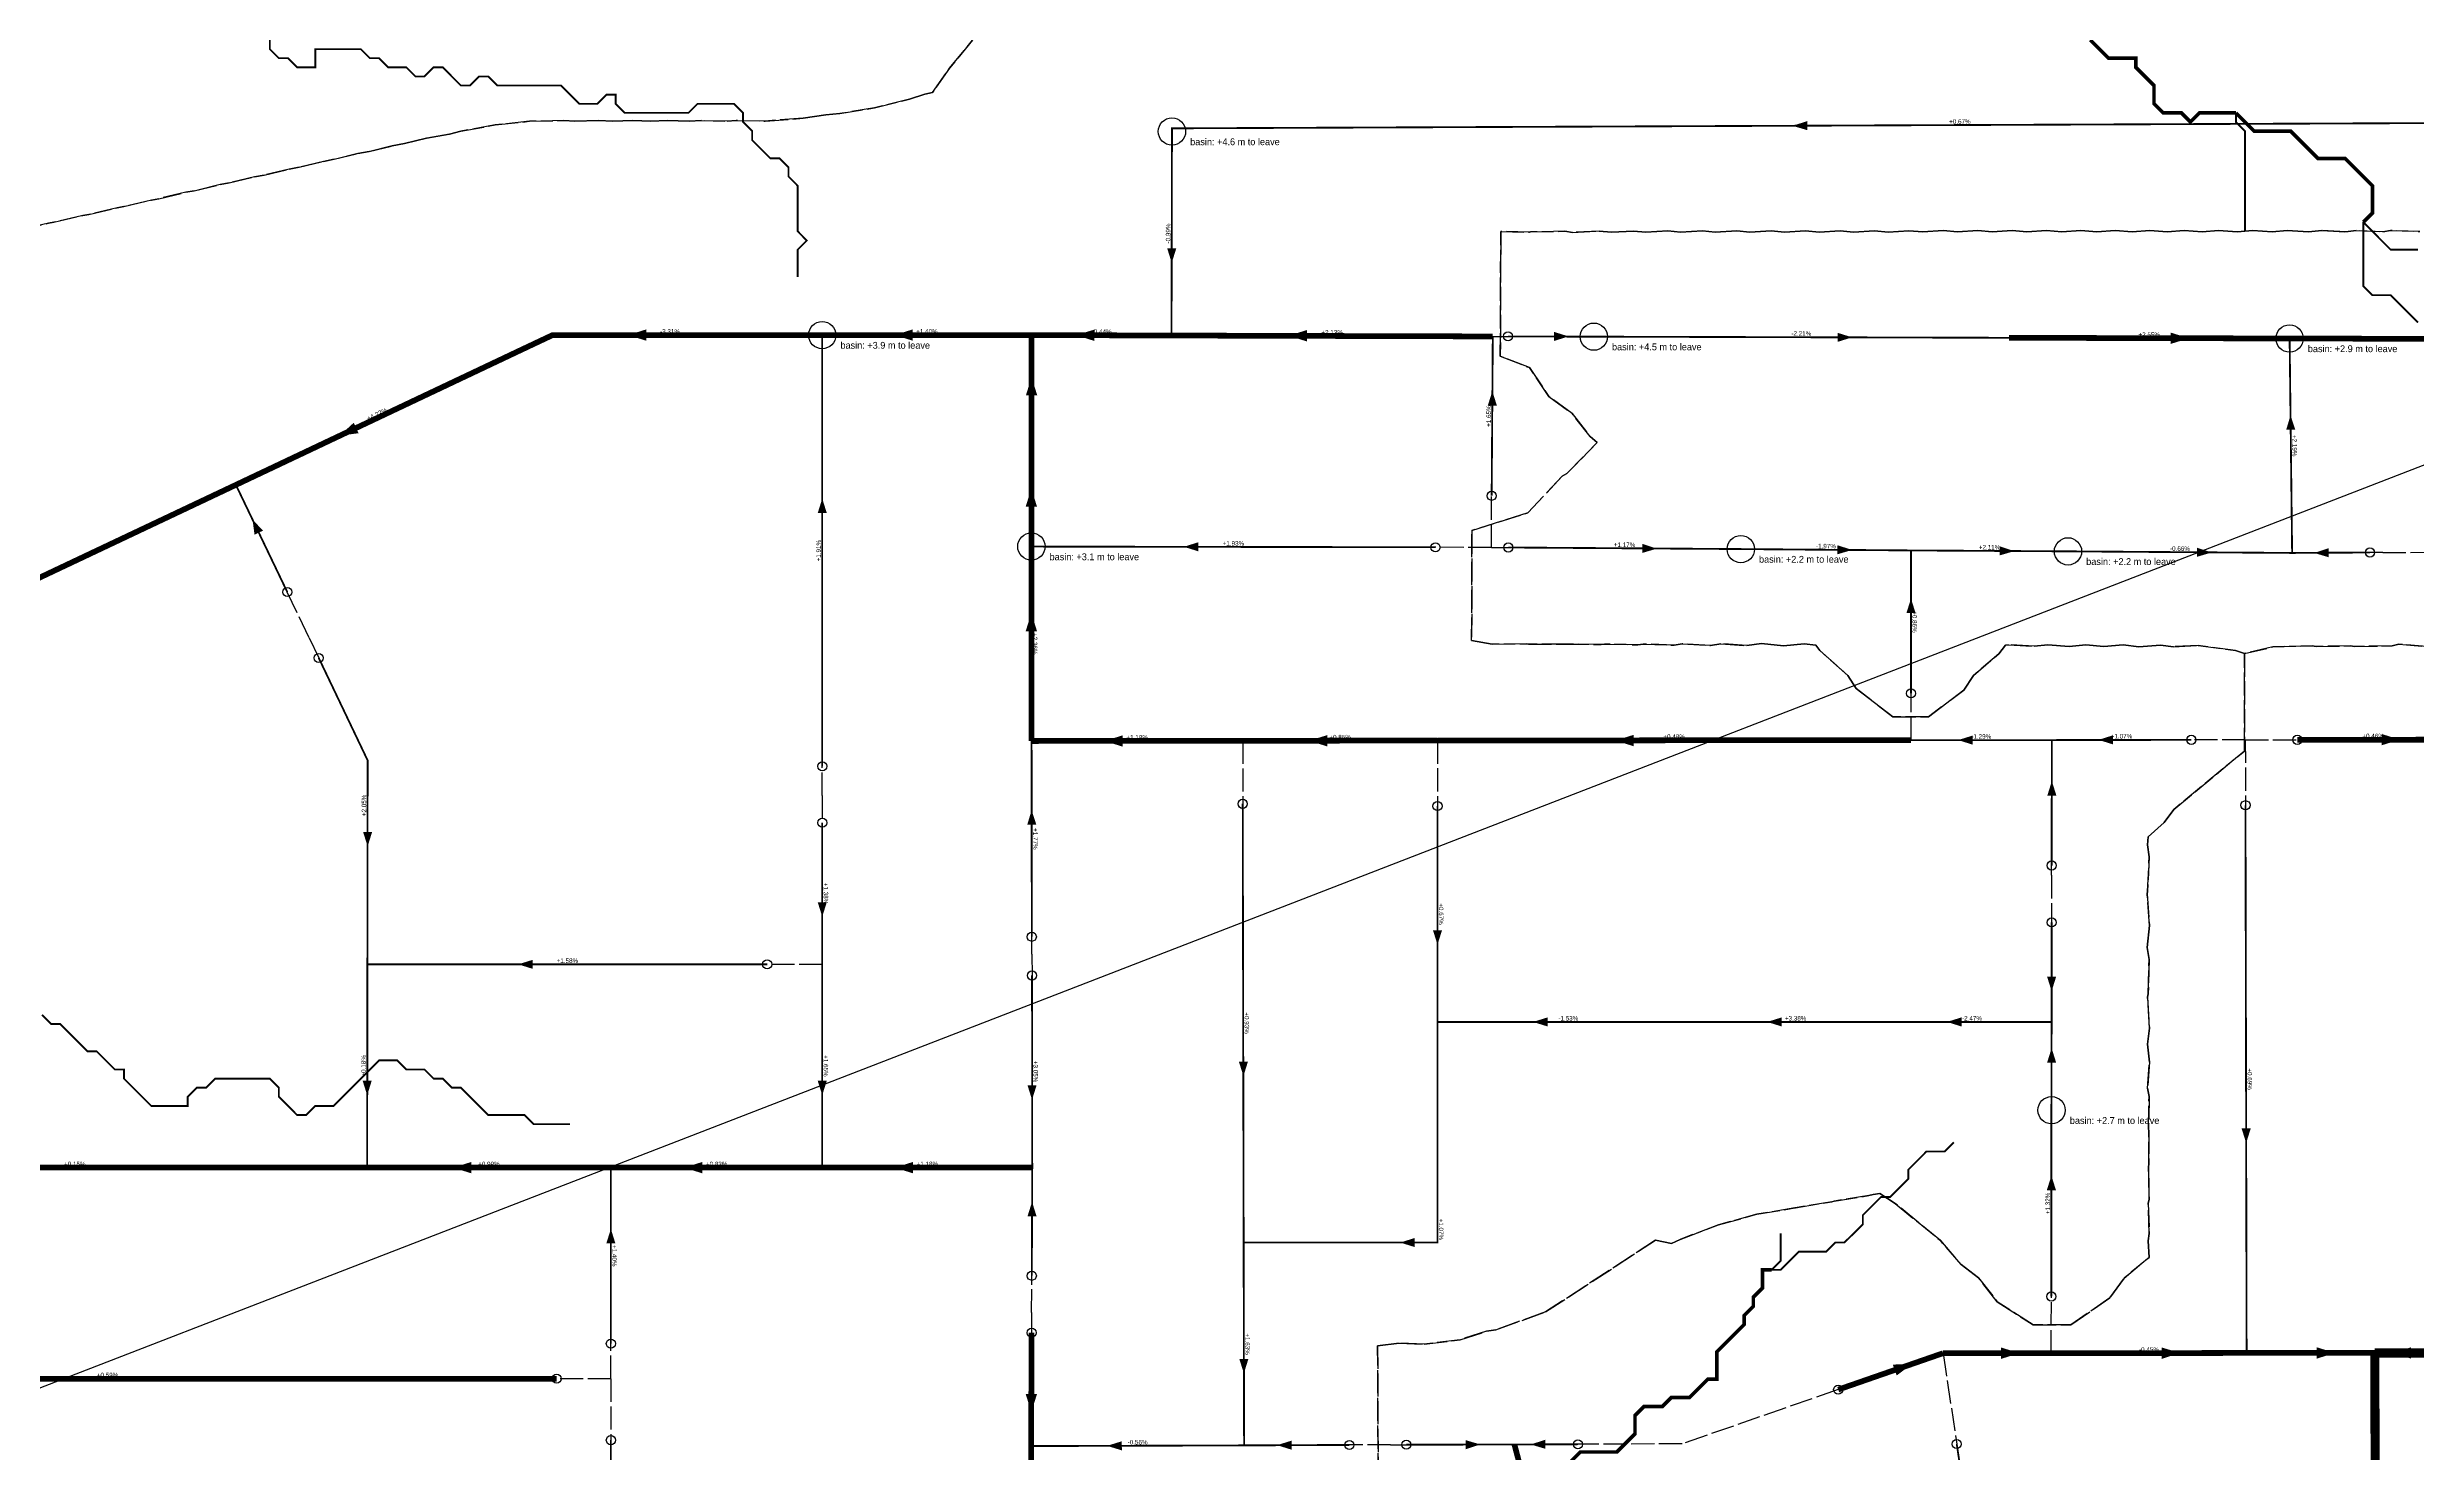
# Model space of a CAD drawing. Header units: metres. Extents: x 442821 to 452274, y 2561971 to 2571293.
# Drawn here: x 443845 to 444887, y 2565396 to 2566013 of the extents above; entities that cross this region are included whole.
import ezdxf
from ezdxf.enums import TextEntityAlignment as Align

# ---------------------------------------------------------------- set-up
doc = ezdxf.new("R2010")
doc.units = ezdxf.units.M
doc.header["$LTSCALE"] = 8
doc.linetypes.add('DASHDOT', pattern=[3.556, 2.54, -0.508, 0, -0.508])
doc.linetypes.add('DASHED', pattern=[1.524, 1.27, -0.254])
for name, color, linetype in [('A_ARROWS', 7, 'Continuous'), ('A_BASINS', 1, 'Continuous'), ('A_BRANCH', 7, 'Continuous'), ('A_BUILT_2006', 252, 'Continuous'), ('A_CATCHMENTS', 7, 'Continuous'), ('A_GRADIENT', 8, 'Continuous'), ('A_HEAD_GAP', 8, 'Continuous'), ('A_HEADS', 8, 'Continuous'), ('A_LATERAL', 7, 'Continuous'), ('A_STREAMS', 5, 'Continuous'), ('A_SUBMAIN', 7, 'Continuous')]:
    doc.layers.add(name, color=color, linetype=linetype)

msp = doc.modelspace()

# ---------------------------------------------------------------- linework, layer by layer
at = {"layer": 'A_ARROWS', "color": 2}
for points in [[(444612.4, 2565978.3), (444618.8, 2565980.4), (444618.8, 2565976.4)], [(444339.5, 2565918.1), (444337.5, 2565924.5), (444341.5, 2565924.5)], [(444100.6, 2565886.4), (444108.6, 2565888.9), (444108.6, 2565883.9)], [(444217.7, 2565886.4), (444225.7, 2565888.9), (444225.7, 2565883.9)], [(444297.5, 2565886.4), (444305.5, 2565888.8), (444305.5, 2565883.8)], [(444390.9, 2565886.1), (444398.9, 2565888.6), (444398.9, 2565883.6)], [(444277.9, 2565867.9), (444280.4, 2565859.9), (444275.4, 2565859.9)], [(444480.4, 2565861.8), (444482.4, 2565855.4), (444478.4, 2565855.4)], [(443973.8, 2565842.2), (443980, 2565847.9), (443982.1, 2565843.3)], [(444185.9, 2565814.6), (444187.9, 2565808.2), (444183.9, 2565808.2)], [(444277.8, 2565819), (444280.3, 2565811), (444275.3, 2565811)], [(443935.5, 2565805.4), (443940.1, 2565800.5), (443936.4, 2565798.7)], [(444344.8, 2565793.4), (444351.2, 2565795.4), (444351.2, 2565791.4)], [(444277.8, 2565764.3), (444280.3, 2565756.3), (444275.3, 2565756.3)], [(444310, 2565708.1), (444318, 2565710.6), (444318, 2565705.6)], [(444399.9, 2565708.2), (444407.9, 2565710.7), (444407.9, 2565705.7)], [(444534.5, 2565708.3), (444542.5, 2565710.8), (444542.5, 2565705.8)], [(444685.1, 2565708.5), (444691.5, 2565710.5), (444691.5, 2565706.5)], [(444746.8, 2565708.6), (444753.2, 2565710.6), (444753.2, 2565706.6)], [(444726.3, 2565690.5), (444728.3, 2565684.1), (444724.3, 2565684.1)], [(444277.9, 2565677.7), (444280, 2565671.3), (444276, 2565671.3)], [(443986.1, 2565661.8), (443984.1, 2565668.2), (443988.1, 2565668.2)], [(444185.9, 2565630.9), (444183.9, 2565637.3), (444187.9, 2565637.3)], [(444456.3, 2565618.6), (444454.3, 2565625), (444458.3, 2565625)], [(444052.3, 2565610), (444058.7, 2565612), (444058.7, 2565608)], [(444726.2, 2565598.2), (444724.2, 2565604.6), (444728.2, 2565604.6)], [(444498.3, 2565584.7), (444504.7, 2565586.7), (444504.7, 2565582.7)], [(444601.2, 2565584.7), (444607.6, 2565586.7), (444607.6, 2565582.7)], [(444680.2, 2565584.7), (444686.6, 2565586.7), (444686.6, 2565582.7)], [(444371, 2565560.9), (444369, 2565567.3), (444373, 2565567.3)], [(444726.2, 2565573.2), (444728.2, 2565566.8), (444724.2, 2565566.8)], [(443985.9, 2565552.5), (443983.9, 2565558.9), (443987.9, 2565558.9)], [(444185.9, 2565552.5), (444183.9, 2565558.9), (444187.9, 2565558.9)], [(444278.1, 2565550.5), (444276.1, 2565556.9), (444280.1, 2565556.9)], [(444023.7, 2565520.7), (444031.7, 2565523.2), (444031.7, 2565518.2)], [(444125.2, 2565520.7), (444133.2, 2565523.2), (444133.2, 2565518.2)], [(444217.8, 2565520.7), (444225.8, 2565523.2), (444225.8, 2565518.2)], [(444726.1, 2565517.2), (444728.1, 2565510.8), (444724.1, 2565510.8)], [(444278.1, 2565505.7), (444280.1, 2565499.3), (444276.1, 2565499.3)], [(444093, 2565493.8), (444095, 2565487.4), (444091, 2565487.4)], [(444439.9, 2565487.8), (444446.3, 2565489.8), (444446.3, 2565485.8)], [(444371.2, 2565430.3), (444369.2, 2565436.7), (444373.2, 2565436.7)], [(444277.8, 2565413.3), (444275.3, 2565421.3), (444280.3, 2565421.3)], [(444311.1, 2565398.5), (444317.5, 2565400.5), (444317.6, 2565396.5)], [(444385.8, 2565398.8), (444392.2, 2565400.8), (444392.2, 2565396.8)]]:
    msp.add_solid(points, dxfattribs=at)
at = {"layer": 'A_ARROWS', "color": 3}
for points in [[(444513.9, 2565885.8), (444507.5, 2565883.8), (444507.5, 2565887.8)], [(444638.5, 2565885.4), (444632.1, 2565883.4), (444632.1, 2565887.4)], [(444786.5, 2565885), (444778.5, 2565882.5), (444778.5, 2565887.5)], [(444831.2, 2565851.2), (444833.3, 2565844.8), (444829.3, 2565844.8)], [(444552.7, 2565792.6), (444546.3, 2565790.7), (444546.3, 2565794.7)], [(444638.5, 2565792), (444632, 2565790.1), (444632.1, 2565794.1)], [(444709.8, 2565791.5), (444703.3, 2565789.6), (444703.4, 2565793.6)], [(444796.5, 2565790.9), (444790.1, 2565789), (444790.1, 2565793)], [(444841.6, 2565790.7), (444848, 2565792.8), (444848, 2565788.8)], [(444664.4, 2565770.7), (444666.4, 2565764.3), (444662.4, 2565764.3)]]:
    msp.add_solid(points, dxfattribs=at)
at = {"layer": 'A_ARROWS', "color": 1}
for points in [[(444879.2, 2565708.7), (444871.2, 2565706.2), (444871.2, 2565711.2)], [(444811.7, 2565531.5), (444809.7, 2565537.9), (444813.7, 2565537.9)], [(444712, 2565439.2), (444704, 2565436.7), (444704, 2565441.7)], [(444782.6, 2565439.3), (444774.6, 2565436.7), (444774.6, 2565441.7)], [(444850.7, 2565439.3), (444842.7, 2565436.8), (444842.7, 2565441.8)], [(444876.2, 2565439.3), (444884.2, 2565441.8), (444884.2, 2565436.8)], [(444664.8, 2565434.4), (444658.1, 2565429.4), (444656.4, 2565434.2)], [(444475.1, 2565399.1), (444468.7, 2565397), (444468.7, 2565401)], [(444497.3, 2565399.1), (444503.7, 2565401.2), (444503.7, 2565397.2)]]:
    msp.add_solid(points, dxfattribs=at)
at = {"layer": 'A_BASINS', "color": 1}
for centre in [(444339.6, 2565975.8), (444185.9, 2565886.4), (444525, 2565885.7), (444830.8, 2565884.9), (444277.8, 2565793.5), (444589.6, 2565792.4), (444733.4, 2565791.4), (444726.2, 2565545.9)]:
    msp.add_circle(centre, 6, dxfattribs=at)
at = {"layer": 'A_BRANCH', "color": 2, "const_width": 0.8}
for points in [[(445033.6, 2565980.1), (444339.6, 2565977.2), (444339.6, 2565975.8)], [(444185.9, 2565697), (444185.9, 2565886.4)], [(444480.1, 2565815.8), (444480.6, 2565885.8)], [(443950.8, 2565773.5), (443928.2, 2565820.6)], [(444455.4, 2565793.2), (444277.8, 2565793.5)], [(444787.6, 2565708.6), (444726.3, 2565708.5)], [(444278, 2565622.1), (444277.9, 2565708.1)], [(444370.7, 2565680.5), (444371.1, 2565487.8)], [(444456.3, 2565679.5), (444456.3, 2565584.7)], [(444726.2, 2565628.4), (444726.2, 2565584.7)], [(444161.7, 2565610), (443986, 2565610)], [(444726.1, 2565464.1), (444726.1, 2565545.9)], [(444093, 2565443.4), (444093, 2565520.7)], [(444278, 2565473.2), (444278.2, 2565520.7)], [(444093, 2565401), (444093, 2565343.8)]]:
    msp.add_lwpolyline(points, dxfattribs=at)
at = {"layer": 'A_BRANCH', "color": 3, "const_width": 0.8}
for points in [[(444487.3, 2565885.8), (444525, 2565885.7)], [(444664.4, 2565729), (444664.4, 2565791.8)]]:
    msp.add_lwpolyline(points, dxfattribs=at)
at = {"layer": 'A_BRANCH', "color": 1, "const_width": 0.8}
for points in [[(444811.4, 2565679.9), (444811.9, 2565439.3)], [(444442.6, 2565399), (444490.1, 2565399.1)], [(444518, 2565399.2), (444490.1, 2565399.1)], [(444684.5, 2565399.3), (444692.8, 2565344)]]:
    msp.add_lwpolyline(points, dxfattribs=at)
at = {"layer": 'A_BUILT_2006', "color": 252}
msp.add_lwpolyline([(444422.4, 2563343.7), (444425.8, 2563359.7), (444354.3, 2563402.3), (444079.1, 2562950.6), (443944.5, 2563054.6), (443895.5, 2563534.9), (443894.2, 2564981.6), (443353.4, 2565026.3), (443356.8, 2565236.3), (445139.7, 2565926.1), (445353.1, 2566067)], dxfattribs=at)
at = {"layer": 'A_CATCHMENTS', "color": 3, "linetype": 'DASHED'}
for points in [[(444251.9, 2566015.9), (444241.8, 2566003.6), (444234.4, 2565993), (444231, 2565992.2), (444224.2, 2565990), (444208.9, 2565986.2), (444193.6, 2565983.7), (444187.5, 2565983.2), (444177.5, 2565981.6), (444160.8, 2565980.4), (444148, 2565980.6), (444144.1, 2565980.3), (444132.9, 2565980.6), (444127.4, 2565980.3), (444117.8, 2565980.6), (444110.6, 2565980.3), (444102.6, 2565980.6), (444093.9, 2565980.3), (444087.5, 2565980.6), (444077.2, 2565980.3), (444072.4, 2565980.6), (444057.3, 2565980.3), (444042.2, 2565978.7), (444027.1, 2565976), (444022.1, 2565974.7), (444012, 2565972.9), (444002.3, 2565970.5), (443996.9, 2565969.5), (443986.8, 2565967), (443981.8, 2565966.1), (443971.4, 2565963.6), (443966.7, 2565962.7), (443956, 2565960.1), (443951.6, 2565959.3), (443940.6, 2565956.7), (443936.4, 2565955.9), (443925.2, 2565953.2), (443921.3, 2565952.5), (443909.8, 2565949.7), (443906.2, 2565949.1), (443894.3, 2565946.3), (443891.1, 2565945.7), (443878.9, 2565942.8), (443876, 2565942.3), (443863.6, 2565939.4), (443860.9, 2565938.9), (443848.2, 2565936), (443845.8, 2565935.5), (443832.9, 2565932.5)], [(444892.5, 2565749.4), (444878.8, 2565750.6), (444875.8, 2565749.9), (444859.2, 2565749.6), (444857.7, 2565749.9), (444842.5, 2565749.6), (444840.7, 2565749.9), (444823.4, 2565749.4), (444810.9, 2565746.5), (444807, 2565747.8), (444790.6, 2565750.1), (444779.8, 2565749.5), (444774.1, 2565750.2), (444764.5, 2565749.5), (444757.7, 2565750.3), (444749.2, 2565749.6), (444741.3, 2565750.3), (444733.9, 2565749.6), (444724.5, 2565750.4), (444718.5, 2565749.7), (444707.2, 2565750.4), (444706, 2565750.2), (444703, 2565746.4), (444691.8, 2565736.9), (444687.6, 2565730.4), (444672.1, 2565718.7), (444656.4, 2565718.7), (444640.3, 2565731.2), (444636.7, 2565736.9), (444624.3, 2565747.8), (444622.5, 2565750.2), (444617.4, 2565750.8), (444608.3, 2565749.9), (444598.7, 2565750.9), (444592.3, 2565750), (444592.3, 2565750), (444580.8, 2565750.8), (444576.3, 2565750.1), (444563.8, 2565750.8), (444560.3, 2565750.2), (444546.7, 2565750.7), (444544.3, 2565750.3), (444529.7, 2565750.7), (444528.3, 2565750.5), (444512.6, 2565750.7), (444512.3, 2565750.6), (444496.3, 2565750.6), (444495.6, 2565750.8), (444480.3, 2565750.6), (444471.3, 2565752.2), (444471.4, 2565800.5), (444496, 2565808.3), (444511.1, 2565824.4), (444513.2, 2565825.6), (444526.5, 2565839.2), (444523.4, 2565841.8), (444515.5, 2565851.9), (444505.3, 2565859.4), (444496.7, 2565872.1), (444483.9, 2565877.1), (444484.1, 2565931.9), (444496.8, 2565931.6), (444497.1, 2565931.7), (444512.3, 2565932), (444515.7, 2565931.5), (444527.4, 2565932.1), (444532.7, 2565931.6), (444542.5, 2565932.1), (444547.9, 2565931.6), (444557.6, 2565932.2), (444563.1, 2565931.6), (444572.7, 2565932.2), (444578.3, 2565931.6), (444587.9, 2565932.2), (444593.5, 2565931.6), (444603, 2565932.2), (444608.8, 2565931.6), (444618.1, 2565932.2), (444624, 2565931.6), (444633.2, 2565932.2), (444639.2, 2565931.6), (444648.3, 2565932.2), (444654.4, 2565931.6), (444663.4, 2565932.2), (444669.6, 2565931.7), (444678.6, 2565932.3), (444684.8, 2565931.7), (444693.7, 2565932.3), (444700, 2565931.7), (444708.8, 2565932.3), (444715.3, 2565931.7), (444723.9, 2565932.3), (444730.7, 2565931.7), (444739, 2565932.3), (444746.1, 2565931.7), (444754.1, 2565932.3), (444761.6, 2565931.7), (444769.3, 2565932.3), (444777, 2565931.7), (444784.4, 2565932.3), (444792.4, 2565931.7), (444799.5, 2565932.3), (444807.8, 2565931.7), (444814.6, 2565932.3), (444823.2, 2565931.7), (444829.7, 2565932.4), (444839.1, 2565931.7), (444844.9, 2565932.3), (444855.4, 2565931.8), (444860, 2565932.3), (444871.7, 2565931.8), (444875.1, 2565932.3), (444888, 2565931.9)]]:
    msp.add_lwpolyline(points, dxfattribs=at)
at = {"layer": 'A_CATCHMENTS', "color": 2, "linetype": 'DASHED'}
for points in [[(443832.9, 2565932.5), (443845.8, 2565935.5), (443848.2, 2565936), (443860.9, 2565938.9), (443863.6, 2565939.4), (443876, 2565942.3), (443878.9, 2565942.8), (443891.1, 2565945.7), (443894.3, 2565946.3), (443906.2, 2565949.1), (443909.8, 2565949.7), (443921.3, 2565952.5), (443925.2, 2565953.2), (443936.4, 2565955.9), (443940.6, 2565956.7), (443951.6, 2565959.3), (443956, 2565960.1), (443966.7, 2565962.7), (443971.4, 2565963.6), (443981.8, 2565966.1), (443986.8, 2565967), (443996.9, 2565969.5), (444002.3, 2565970.5), (444012, 2565972.9), (444022.1, 2565974.7), (444027.1, 2565976), (444042.2, 2565978.7), (444057.3, 2565980.3), (444072.4, 2565980.6), (444077.2, 2565980.3), (444087.5, 2565980.6), (444093.9, 2565980.3), (444102.6, 2565980.6), (444110.6, 2565980.3), (444117.8, 2565980.6), (444127.4, 2565980.3), (444132.9, 2565980.6), (444144.1, 2565980.3), (444148, 2565980.6), (444160.8, 2565980.4), (444177.5, 2565981.6), (444187.5, 2565983.2), (444193.6, 2565983.7), (444208.9, 2565986.2), (444224.2, 2565990), (444231, 2565992.2), (444234.4, 2565993), (444241.8, 2566003.6), (444251.9, 2566015.9)], [(444888, 2565931.9), (444875.1, 2565932.3), (444871.7, 2565931.8), (444860, 2565932.3), (444855.4, 2565931.8), (444844.9, 2565932.3), (444839.1, 2565931.7), (444829.7, 2565932.4), (444823.2, 2565931.7), (444814.6, 2565932.3), (444807.8, 2565931.7), (444799.5, 2565932.3), (444792.4, 2565931.7), (444784.4, 2565932.3), (444777, 2565931.7), (444769.3, 2565932.3), (444761.6, 2565931.7), (444754.1, 2565932.3), (444746.1, 2565931.7), (444739, 2565932.3), (444730.7, 2565931.7), (444723.9, 2565932.3), (444715.3, 2565931.7), (444708.8, 2565932.3), (444700, 2565931.7), (444693.7, 2565932.3), (444684.8, 2565931.7), (444678.6, 2565932.3), (444669.6, 2565931.7), (444663.4, 2565932.2), (444654.4, 2565931.6), (444648.3, 2565932.2), (444639.2, 2565931.6), (444633.2, 2565932.2), (444624, 2565931.6), (444618.1, 2565932.2), (444608.8, 2565931.6), (444603, 2565932.2), (444593.5, 2565931.6), (444587.9, 2565932.2), (444578.3, 2565931.6), (444572.7, 2565932.2), (444563.1, 2565931.6), (444557.6, 2565932.2), (444547.9, 2565931.6), (444542.5, 2565932.1), (444532.7, 2565931.6), (444527.4, 2565932.1), (444515.7, 2565931.5), (444512.3, 2565932), (444497.1, 2565931.7), (444496.8, 2565931.6), (444484.1, 2565931.9), (444483.9, 2565877.1), (444496.7, 2565872.1), (444505.3, 2565859.4), (444515.5, 2565851.9), (444523.4, 2565841.8), (444526.5, 2565839.2), (444513.2, 2565825.6), (444511.1, 2565824.4), (444496, 2565808.3), (444471.4, 2565800.5), (444471.3, 2565752.2), (444480.3, 2565750.6), (444495.6, 2565750.8), (444496.3, 2565750.6), (444512.3, 2565750.6), (444512.6, 2565750.7), (444528.3, 2565750.5), (444529.7, 2565750.7), (444544.3, 2565750.3), (444546.7, 2565750.7), (444560.3, 2565750.2), (444563.8, 2565750.8), (444576.3, 2565750.1), (444580.8, 2565750.8), (444592.3, 2565750), (444598.7, 2565750.9), (444608.3, 2565749.9), (444617.4, 2565750.8), (444622.5, 2565750.2), (444624.3, 2565747.8), (444636.7, 2565736.9), (444640.3, 2565731.2), (444656.4, 2565718.7), (444672.1, 2565718.7), (444687.6, 2565730.4), (444691.8, 2565736.9), (444703, 2565746.4), (444706, 2565750.2), (444707.2, 2565750.4), (444718.5, 2565749.7), (444724.5, 2565750.4), (444733.9, 2565749.6), (444741.3, 2565750.3), (444749.2, 2565749.6), (444757.7, 2565750.3), (444764.5, 2565749.5), (444774.1, 2565750.2), (444779.8, 2565749.5), (444790.6, 2565750.1), (444807, 2565747.8), (444810.9, 2565746.5), (444810.9, 2565703.7), (444779.9, 2565678), (444775.7, 2565672.3), (444768.6, 2565666), (444768.4, 2565662.5), (444769.1, 2565657.2), (444768.4, 2565642.2), (444768.2, 2565640.8), (444769.2, 2565627.1), (444768.2, 2565617.4), (444769, 2565612.1), (444768.7, 2565597.1), (444768.4, 2565595.6), (444769.2, 2565582), (444768.3, 2565574.9), (444769.2, 2565567), (444768.4, 2565555.6), (444769, 2565552), (444768.8, 2565537.7), (444768.9, 2565536.9), (444768.9, 2565521.9), (444768.8, 2565521.3), (444769, 2565506.8), (444768.7, 2565504.9), (444769.1, 2565491.8), (444768.7, 2565488.6), (444769, 2565481.3), (444769, 2565481.3), (444758.1, 2565472.2), (444751.8, 2565463.5), (444734.6, 2565451.6), (444718.1, 2565451.6), (444702.3, 2565461.8), (444694, 2565472.3), (444686.4, 2565478.1), (444677.3, 2565488.7), (444657.4, 2565505), (444650.7, 2565509.4), (444647.7, 2565508.9), (444645.9, 2565508.4), (444630.7, 2565506), (444629.6, 2565505.7), (444613.7, 2565503.1), (444613.4, 2565503), (444596.7, 2565500.2), (444579.8, 2565495.6), (444563, 2565489.2), (444559.2, 2565487.4), (444552.1, 2565488.8), (444503.8, 2565457.3), (444482, 2565449.5), (444477.9, 2565448.8), (444466.2, 2565445.1), (444450.4, 2565443.1), (444439.4, 2565443.6), (444430, 2565442.5), (444430.4, 2565336.3)]]:
    msp.add_lwpolyline(points, dxfattribs=at)
at = {"layer": 'A_CATCHMENTS', "color": 1, "linetype": 'DASHED'}
msp.add_lwpolyline([(444430.4, 2565336.3), (444430, 2565442.5), (444439.4, 2565443.6), (444450.4, 2565443.1), (444466.2, 2565445.1), (444477.9, 2565448.8), (444482, 2565449.5), (444503.8, 2565457.3), (444552.1, 2565488.8), (444559.2, 2565487.4), (444563, 2565489.2), (444579.8, 2565495.6), (444596.7, 2565500.2), (444613.4, 2565503), (444613.7, 2565503.1), (444629.6, 2565505.7), (444630.7, 2565506), (444645.9, 2565508.4), (444647.7, 2565508.9), (444650.7, 2565509.4), (444657.4, 2565505), (444677.3, 2565488.7), (444686.4, 2565478.1), (444694, 2565472.3), (444702.3, 2565461.8), (444718.1, 2565451.6), (444734.6, 2565451.6), (444751.8, 2565463.5), (444758.1, 2565472.2), (444769, 2565481.3), (444769, 2565481.3), (444768.7, 2565488.6), (444769.1, 2565491.8), (444768.7, 2565504.9), (444769, 2565506.8), (444768.8, 2565521.3), (444768.9, 2565521.9), (444768.9, 2565536.9), (444768.8, 2565537.7), (444769, 2565552), (444768.4, 2565555.6), (444769.2, 2565567), (444768.3, 2565574.9), (444769.2, 2565582), (444768.4, 2565595.6), (444768.7, 2565597.1), (444769, 2565612.1), (444768.2, 2565617.4), (444769.2, 2565627.1), (444768.2, 2565640.8), (444768.4, 2565642.2), (444769.1, 2565657.2), (444768.4, 2565662.5), (444768.6, 2565666), (444775.7, 2565672.3), (444779.9, 2565678), (444810.9, 2565703.7), (444810.9, 2565746.5), (444823.4, 2565749.4), (444840.7, 2565749.9), (444842.5, 2565749.6), (444857.7, 2565749.9), (444859.2, 2565749.6), (444875.8, 2565749.9), (444878.8, 2565750.6), (444892.5, 2565749.4)], dxfattribs=at)
at = {"layer": 'A_HEAD_GAP', "color": 8, "linetype": 'DASHED'}
for points in [[(444480.6, 2565885.8), (444487.3, 2565885.8)], [(444480, 2565793.1), (444480.1, 2565815.8)], [(444480, 2565793.1), (444455.4, 2565793.2)], [(444480, 2565793.1), (444487.4, 2565793.1)], [(444871.7, 2565790.9), (444866.1, 2565790.9)], [(444871.7, 2565790.9), (444891.1, 2565791)], [(443960.4, 2565753.4), (443950.8, 2565773.5)], [(443960.4, 2565753.4), (443964.6, 2565744.6)], [(444664.4, 2565708.5), (444664.4, 2565729)], [(444370.7, 2565708.2), (444370.7, 2565680.5)], [(444456.3, 2565708.3), (444456.3, 2565679.5)], [(444811.3, 2565708.6), (444787.6, 2565708.6)], [(444811.3, 2565708.6), (444811.4, 2565679.9)], [(444811.3, 2565708.6), (444834.2, 2565708.6)], [(444185.9, 2565684.1), (444185.9, 2565697)], [(444185.9, 2565684.1), (444185.9, 2565672.2)], [(444726.2, 2565649.1), (444726.2, 2565653.4)], [(444726.2, 2565649.1), (444726.2, 2565628.4)], [(444278, 2565614.4), (444278, 2565622.1)], [(444185.9, 2565610), (444161.7, 2565610)], [(444278, 2565614.4), (444278.1, 2565605.1)], [(444277.9, 2565457.1), (444278, 2565473.2)], [(444726, 2565439.2), (444726.1, 2565464.1)], [(444277.9, 2565457.1), (444277.9, 2565448.2)], [(444093, 2565428), (444093, 2565443.4)], [(444678.5, 2565439.2), (444684.5, 2565399.3)], [(444093, 2565428), (444069.2, 2565428)], [(444093, 2565428), (444093, 2565401)], [(444632.4, 2565423.2), (444563.8, 2565399.4), (444518, 2565399.2)], [(444435.7, 2565398.9), (444417.6, 2565398.9)], [(444435.7, 2565398.9), (444442.6, 2565399)]]:
    msp.add_lwpolyline(points, dxfattribs=at)
at = {"layer": 'A_HEADS', "color": 3}
for centre in [(444487.3, 2565885.8), (444487.4, 2565793.1), (444866.1, 2565790.9), (444664.4, 2565729)]:
    msp.add_circle(centre, 2, dxfattribs=at)
at = {"layer": 'A_HEADS', "color": 2}
for centre in [(444480.1, 2565815.8), (444455.4, 2565793.2), (443950.8, 2565773.5), (443964.6, 2565744.6), (444787.6, 2565708.6), (444185.9, 2565697), (444370.7, 2565680.5), (444456.3, 2565679.5), (444185.9, 2565672.2), (444726.2, 2565653.4), (444726.2, 2565628.4), (444278, 2565622.1), (444161.7, 2565610), (444278.1, 2565605.1), (444278, 2565473.2), (444726.1, 2565464.1), (444277.9, 2565448.2), (444093, 2565443.4), (444069.2, 2565428), (444093, 2565401), (444417.6, 2565398.9)]:
    msp.add_circle(centre, 2, dxfattribs=at)
at = {"layer": 'A_HEADS', "color": 1}
for centre in [(444834.2, 2565708.6), (444811.4, 2565679.9), (444632.4, 2565423.2), (444442.6, 2565399), (444518, 2565399.2), (444684.5, 2565399.3)]:
    msp.add_circle(centre, 2, dxfattribs=at)
at = {"layer": 'A_LATERAL', "color": 2, "linetype": 'DASHDOT', "const_width": 0.8}
for points in [[(444339.6, 2565975.8), (444339.4, 2565886.2)], [(444726.3, 2565708.5), (444664.4, 2565708.5)], [(444571.3, 2565584.7), (444456.3, 2565584.7)], [(444726.2, 2565584.7), (444656.2, 2565584.7)], [(444726.1, 2565545.9), (444726.2, 2565584.7)], [(444371.3, 2565398.7), (444277.7, 2565398.4)]]:
    msp.add_lwpolyline(points, dxfattribs=at)
at = {"layer": 'A_LATERAL', "color": 3, "linetype": 'DASHDOT', "const_width": 0.8}
for points in [[(444525, 2565885.7), (444707.5, 2565885.2)], [(444589.6, 2565792.4), (444664.4, 2565791.8)], [(444733.4, 2565791.4), (444831.9, 2565790.7)]]:
    msp.add_lwpolyline(points, dxfattribs=at)
at = {"layer": 'A_LATERAL', "color": 3, "const_width": 0.8}
for points in [[(444831.9, 2565790.7), (444830.8, 2565884.9)], [(444487.4, 2565793.1), (444589.6, 2565792.4)], [(444664.4, 2565791.8), (444733.4, 2565791.4)], [(444866.1, 2565790.9), (444831.9, 2565790.7)]]:
    msp.add_lwpolyline(points, dxfattribs=at)
at = {"layer": 'A_LATERAL', "color": 2, "const_width": 0.8}
for points in [[(443964.6, 2565744.6), (443986.1, 2565699.6), (443986, 2565610)], [(444726.2, 2565653.4), (444726.3, 2565708.5)], [(444185.9, 2565672.2), (444185.9, 2565610)], [(444185.9, 2565610), (444185.9, 2565520.7)], [(444278.1, 2565605.1), (444278.2, 2565520.7)], [(444456.3, 2565584.7), (444456.3, 2565487.8), (444371.1, 2565487.8)], [(444656.2, 2565584.7), (444571.3, 2565584.7)], [(444371.1, 2565487.8), (444371.3, 2565398.7)], [(444417.6, 2565398.9), (444371.3, 2565398.7)]]:
    msp.add_lwpolyline(points, dxfattribs=at)
at = {"layer": 'A_LATERAL', "color": 2, "linetype": 'DASHED', "const_width": 0.8}
msp.add_lwpolyline([(443986, 2565610), (443985.9, 2565520.7)], dxfattribs=at)
at = {"layer": 'A_STREAMS', "color": 5}
for points, const_width in [([(444175.1, 2565911.9), (444175.1, 2565915.9), (444175.1, 2565919.9), (444175.1, 2565923.9), (444179.1, 2565927.9), (444175.1, 2565932), (444175.1, 2565936), (444175.1, 2565940), (444175.1, 2565944), (444175.1, 2565948), (444175.1, 2565952), (444171.1, 2565956), (444171.1, 2565960), (444167.1, 2565964), (444163.1, 2565964), (444159.1, 2565968), (444155.1, 2565972), (444155.1, 2565976), (444151.1, 2565980), (444151.1, 2565984), (444147.1, 2565988), (444143.1, 2565988), (444139.1, 2565988), (444135.1, 2565988), (444131.1, 2565988), (444127.1, 2565984), (444123.1, 2565984), (444119.1, 2565984), (444115.1, 2565984), (444111.1, 2565984), (444107.1, 2565984), (444103.1, 2565984), (444099.1, 2565984), (444095.1, 2565988), (444095.1, 2565992), (444091.1, 2565992), (444087.1, 2565988), (444083.1, 2565988), (444079.1, 2565988), (444075.1, 2565992), (444071.1, 2565996), (444067.1, 2565996), (444063.1, 2565996), (444059.1, 2565996), (444055.1, 2565996), (444051.1, 2565996), (444047.1, 2565996), (444043.1, 2565996), (444039.1, 2566000), (444035.1, 2566000), (444031.1, 2565996), (444027.1, 2565996), (444023.1, 2566000), (444019.1, 2566004), (444015.1, 2566004), (444011.1, 2566000), (444007.1, 2566000), (444003.1, 2566004), (443999.1, 2566004), (443995.1, 2566004), (443991.1, 2566008), (443987.1, 2566008), (443983.1, 2566012), (443979.1, 2566012), (443975.1, 2566012), (443971.1, 2566012), (443967.1, 2566012), (443963.1, 2566012), (443963.1, 2566008), (443963.1, 2566004), (443959.1, 2566004), (443955.1, 2566004), (443951.1, 2566008), (443947.1, 2566008), (443943.1, 2566012), (443943.1, 2566016)], 0.8), ([(444807.2, 2565984), (444803.2, 2565984), (444799.2, 2565984), (444795.2, 2565984), (444791.2, 2565984), (444787.2, 2565980), (444783.2, 2565984), (444779.2, 2565984), (444775.2, 2565984), (444771.2, 2565988), (444771.2, 2565992), (444771.2, 2565996), (444767.2, 2566000), (444763.2, 2566004), (444763.2, 2566008), (444759.2, 2566008), (444755.2, 2566008), (444751.2, 2566008), (444747.2, 2566012), (444743.2, 2566016)], 1.6), ([(444863.2, 2565936), (444867.2, 2565940), (444867.2, 2565944), (444867.2, 2565948), (444867.2, 2565952), (444863.2, 2565956), (444859.2, 2565960), (444855.2, 2565964), (444851.2, 2565964), (444847.2, 2565964), (444843.2, 2565964), (444839.2, 2565968), (444835.2, 2565972), (444831.2, 2565976), (444827.2, 2565976), (444823.2, 2565976), (444819.2, 2565976), (444815.2, 2565976), (444811.2, 2565980), (444807.2, 2565984)], 1.6), ([(444811.2, 2565932), (444811.2, 2565936), (444811.2, 2565940), (444811.2, 2565944), (444811.2, 2565948), (444811.2, 2565952), (444811.2, 2565956), (444811.2, 2565960), (444811.2, 2565964), (444811.2, 2565968), (444811.2, 2565972), (444811.2, 2565976), (444807.2, 2565980), (444807.2, 2565984)], 0.8), ([(444887.2, 2565891.9), (444883.2, 2565895.9), (444879.2, 2565899.9), (444875.2, 2565903.9), (444871.2, 2565903.9), (444867.2, 2565903.9), (444863.2, 2565907.9), (444863.2, 2565911.9), (444863.2, 2565915.9), (444863.2, 2565919.9), (444863.2, 2565923.9), (444863.2, 2565927.9), (444863.2, 2565932), (444863.2, 2565936)], 0.8), ([(444887.2, 2565923.9), (444883.2, 2565923.9), (444879.2, 2565923.9), (444875.2, 2565923.9), (444871.2, 2565927.9), (444867.2, 2565932), (444863.2, 2565936)], 0.8), ([(444075.1, 2565539.8), (444071.1, 2565539.8), (444067.1, 2565539.8), (444063.1, 2565539.8), (444059.1, 2565539.8), (444055.1, 2565543.8), (444051.1, 2565543.8), (444047.1, 2565543.8), (444043.1, 2565543.8), (444039.1, 2565543.8), (444035.1, 2565547.8), (444031.1, 2565551.8), (444027.1, 2565555.8), (444023.1, 2565555.8), (444019.1, 2565559.8), (444015.1, 2565559.8), (444011.1, 2565563.8), (444007.1, 2565563.8), (444003.1, 2565563.8), (443999.1, 2565567.8), (443995.1, 2565567.8), (443991.1, 2565567.8), (443987.1, 2565563.8), (443983.1, 2565559.8), (443979.1, 2565555.8), (443975.1, 2565551.8), (443971.1, 2565547.8), (443967.1, 2565547.8), (443963.1, 2565547.8), (443959.1, 2565543.8), (443955.1, 2565543.8), (443951.1, 2565547.8), (443947.1, 2565551.8), (443947.1, 2565555.8), (443943.1, 2565559.8), (443939.1, 2565559.8), (443935.1, 2565559.8), (443931.1, 2565559.8), (443927.1, 2565559.8), (443923.1, 2565559.8), (443919.1, 2565559.8), (443915.1, 2565555.8), (443911, 2565555.8), (443907, 2565551.8), (443907, 2565547.8), (443903, 2565547.8), (443899, 2565547.8), (443895, 2565547.8), (443891, 2565547.8), (443887, 2565551.8), (443883, 2565555.8), (443879, 2565559.8), (443879, 2565563.8), (443875, 2565563.8), (443871, 2565567.8), (443867, 2565571.8), (443863, 2565571.8), (443859, 2565575.8), (443855, 2565579.8), (443851, 2565583.8), (443847, 2565583.8), (443843, 2565587.8)], 0.8), ([(444683.2, 2565531.8), (444679.2, 2565527.8), (444675.2, 2565527.8), (444671.2, 2565527.8), (444667.2, 2565523.8), (444663.2, 2565519.8), (444663.2, 2565515.8), (444659.2, 2565511.8), (444655.2, 2565507.8), (444651.2, 2565507.8), (444647.2, 2565503.8), (444643.2, 2565499.8), (444643.2, 2565495.8), (444639.2, 2565491.8), (444635.1, 2565487.8), (444631.1, 2565487.8), (444627.1, 2565483.8), (444623.1, 2565483.8), (444619.1, 2565483.8), (444615.1, 2565483.8), (444611.1, 2565479.8), (444607.1, 2565475.8), (444603.1, 2565475.8)], 0.8), ([(444607.1, 2565491.8), (444607.1, 2565487.8), (444607.1, 2565483.8), (444607.1, 2565479.8), (444603.1, 2565475.8)], 0.8), ([(444603.1, 2565475.8), (444599.1, 2565475.8), (444599.1, 2565471.8), (444599.1, 2565467.8), (444595.1, 2565463.8), (444595.1, 2565459.8), (444591.1, 2565455.8), (444591.1, 2565451.8), (444587.1, 2565447.8), (444583.1, 2565443.8), (444579.1, 2565439.8), (444579.1, 2565435.8), (444579.1, 2565431.8), (444579.1, 2565427.8), (444575.1, 2565427.8), (444571.1, 2565423.8), (444567.1, 2565419.8), (444563.1, 2565419.8), (444559.1, 2565419.8), (444555.1, 2565415.8), (444551.1, 2565415.8), (444547.1, 2565415.8), (444543.1, 2565411.8), (444543.1, 2565407.8), (444543.1, 2565403.8), (444539.1, 2565399.8), (444535.1, 2565395.8), (444531.1, 2565395.8), (444527.1, 2565395.8), (444523.1, 2565395.8), (444519.1, 2565395.8), (444515.1, 2565391.8)], 1.6)]:
    msp.add_lwpolyline(points, dxfattribs=dict(at, const_width=const_width))
at = {"layer": 'A_SUBMAIN', "color": 2, "linetype": 'DASHDOT', "const_width": 2.5}
for points in [[(444185.9, 2565886.4), (444067.4, 2565886.4), (444053.6, 2565879.9)], [(444339.4, 2565886.2), (444277.9, 2565886.4)], [(444277.8, 2565793.5), (444277.8, 2565827.7)]]:
    msp.add_lwpolyline(points, dxfattribs=at)
at = {"layer": 'A_SUBMAIN', "color": 2, "const_width": 2.5}
for points in [[(444277.9, 2565886.4), (444185.9, 2565886.4)], [(444277.8, 2565827.7), (444277.9, 2565886.4)], [(444480.6, 2565885.8), (444339.4, 2565886.2)], [(444053.6, 2565879.9), (443928.2, 2565820.6)], [(444277.9, 2565708.1), (444277.8, 2565793.5)], [(444370.7, 2565708.2), (444277.9, 2565708.1)], [(444456.3, 2565708.3), (444370.7, 2565708.2)], [(444093, 2565520.7), (443985.9, 2565520.7)], [(444185.9, 2565520.7), (444093, 2565520.7)], [(444278.2, 2565520.7), (444185.9, 2565520.7)], [(444277.9, 2565448.2), (444277.7, 2565398.4)], [(444069.2, 2565428), (443674.5, 2565428)], [(444277.7, 2565398.4), (444277.6, 2565343.6)]]:
    msp.add_lwpolyline(points, dxfattribs=at)
at = {"layer": 'A_SUBMAIN', "color": 3, "const_width": 2.5}
msp.add_lwpolyline([(444707.5, 2565885.2), (444830.8, 2565884.9)], dxfattribs=at)
at = {"layer": 'A_SUBMAIN', "color": 3, "linetype": 'DASHDOT', "const_width": 2.5}
msp.add_lwpolyline([(444830.8, 2565884.9), (444977.7, 2565884.5)], dxfattribs=at)
at = {"layer": 'A_SUBMAIN', "color": 2, "linetype": 'DASHED', "const_width": 2.5}
for points in [[(443928.2, 2565820.6), (443729, 2565726.5), (443729, 2565609.7)], [(444664.4, 2565708.5), (444456.3, 2565708.3)], [(443985.9, 2565520.7), (443729, 2565520.7)]]:
    msp.add_lwpolyline(points, dxfattribs=at)
at = {"layer": 'A_SUBMAIN', "color": 1, "linetype": 'DASHED', "const_width": 2.5}
for points in [[(444834.2, 2565708.6), (444900.8, 2565708.7)], [(444678.5, 2565439.2), (444726, 2565439.2)], [(444490.1, 2565399.1), (444523.4, 2565273)]]:
    msp.add_lwpolyline(points, dxfattribs=at)
at = {"layer": 'A_SUBMAIN', "color": 1, "const_width": 2.5}
msp.add_lwpolyline([(444632.4, 2565423.2), (444678.5, 2565439.2)], dxfattribs=at)
at = {"layer": 'A_SUBMAIN', "color": 1, "linetype": 'DASHDOT', "const_width": 2.5}
for points in [[(444726, 2565439.2), (444811.9, 2565439.3)], [(444811.9, 2565439.3), (444868.2, 2565439.3)]]:
    msp.add_lwpolyline(points, dxfattribs=at)
at = {"layer": 'A_TRUNK', "color": 1, "const_width": 4}
for points in [[(444900.6, 2565439.3), (444868.2, 2565439.3)], [(444868.2, 2565439.3), (444868.6, 2565340.9)]]:
    msp.add_lwpolyline(points, dxfattribs=at)

# ---------------------------------------------------------------- texts
at = {"layer": 'A_BASINS', "color": 1}
for s, p in [('basin: +4.6 m to leave', (444347.6, 2565969.8)), ('basin: +3.9 m to leave', (444193.9, 2565880.4)), ('basin: +4.5 m to leave', (444533, 2565879.7)), ('basin: +2.9 m to leave', (444838.8, 2565878.9)), ('basin: +3.1 m to leave', (444285.8, 2565787.5)), ('basin: +2.2 m to leave', (444597.6, 2565786.4)), ('basin: +2.2 m to leave', (444741.4, 2565785.4)), ('basin: +2.7 m to leave', (444734.2, 2565539.9))]:
    msp.add_text(s, height=3, dxfattribs=at).set_placement(p)
at = {"layer": 'A_GRADIENT', "color": 2}
for s, rotation, p in [('+0.67%', 0.2372, (444685.9, 2565978.6)), ('-0.99%', 89.8634, (444339.5, 2565931)), ('-3.31%', 360, (444119, 2565886.4)), ('+1.40%', 360, (444231.9, 2565886.4)), ('-0.44%', 359.8412, (444308.7, 2565886.3)), ('+2.13%', 359.8412, (444410, 2565886)), ('+1.65%', 89.6333, (444480.4, 2565850.8)), ('+4.22%', 25.2983, (443990.9, 2565850.2)), ('+1.91%', 90, (444185.9, 2565791.7)), ('+1.93%', 359.8905, (444366.6, 2565793.3)), ('+2.36%', 270.0981, (444277.8, 2565750.8)), ('+1.18%', 0.0603, (444324.3, 2565708.1)), ('+0.85%', 0.0603, (444413.5, 2565708.2)), ('+0.48%', 0.0603, (444560.3, 2565708.4)), ('-1.29%', 0.0603, (444695.3, 2565708.5)), ('+1.07%', 0.0603, (444756.9, 2565708.6)), ('+2.05%', 89.9124, (443986.1, 2565679.8)), ('+1.77%', 270.0888, (444278, 2565665.1)), ('+1.38%', -90, (444185.9, 2565641.1)), ('+0.67%', -90, (444456.3, 2565632.1)), ('+1.58%', 360, (444073.9, 2565610)), ('+0.93%', -89.8829, (444370.9, 2565584.2)), ('-1.53%', 360, (444513.8, 2565584.7)), ('+3.38%', 360, (444613.7, 2565584.7)), ('-2.47%', 360, (444691.2, 2565584.7)), ('+0.18%', 89.9124, (443985.9, 2565565.4)), ('+1.65%', -89.9749, (444185.9, 2565565.4)), ('+3.05%', -89.9112, (444278.1, 2565562.9)), ('+0.15%', 360, (443857.4, 2565520.7)), ('+0.99%', 360, (444039.4, 2565520.7)), ('+0.83%', 360, (444139.5, 2565520.7)), ('+1.18%', 360, (444232.1, 2565520.7)), ('+1.32%', 89.948, (444726.1, 2565505)), ('+1.07%', -90, (444456.3, 2565493.6)), ('+1.40%', 270.0001, (444093, 2565482)), ('+1.63%', -89.8829, (444371.2, 2565443.2)), ('+0.59%', 360, (443871.8, 2565428)), ('-0.56%', 0.2025, (444324.5, 2565398.5))]:
    msp.add_text(s, height=2, rotation=rotation, dxfattribs=at).set_placement(p, align=Align.BOTTOM_CENTER)
at = {"layer": 'A_GRADIENT', "color": 3}
for s, rotation, p in [('-2.21%', -0.1588, (444616.2, 2565885.5)), ('+2.55%', -0.1588, (444769.1, 2565885)), ('+2.19%', 270.6993, (444831.4, 2565837.8)), ('+1.17%', -0.3947, (444538.5, 2565792.7)), ('-1.97%', -0.3947, (444627, 2565792.1)), ('+2.11%', -0.3947, (444698.9, 2565791.6)), ('-0.66%', -0.3947, (444782.6, 2565791)), ('+0.86%', 270.004, (444664.4, 2565760.4))]:
    msp.add_text(s, height=2, rotation=rotation, dxfattribs=at).set_placement(p, align=Align.BOTTOM_CENTER)
at = {"layer": 'A_GRADIENT', "color": 1}
for s, rotation, p in [('+0.46%', 0.0603, (444867.5, 2565708.7)), ('+0.69%', -89.8616, (444811.7, 2565559.6)), ('-0.45%', 0.0376, (444769, 2565439.2))]:
    msp.add_text(s, height=2, rotation=rotation, dxfattribs=at).set_placement(p, align=Align.BOTTOM_CENTER)

doc.saveas('drawing.dxf')
